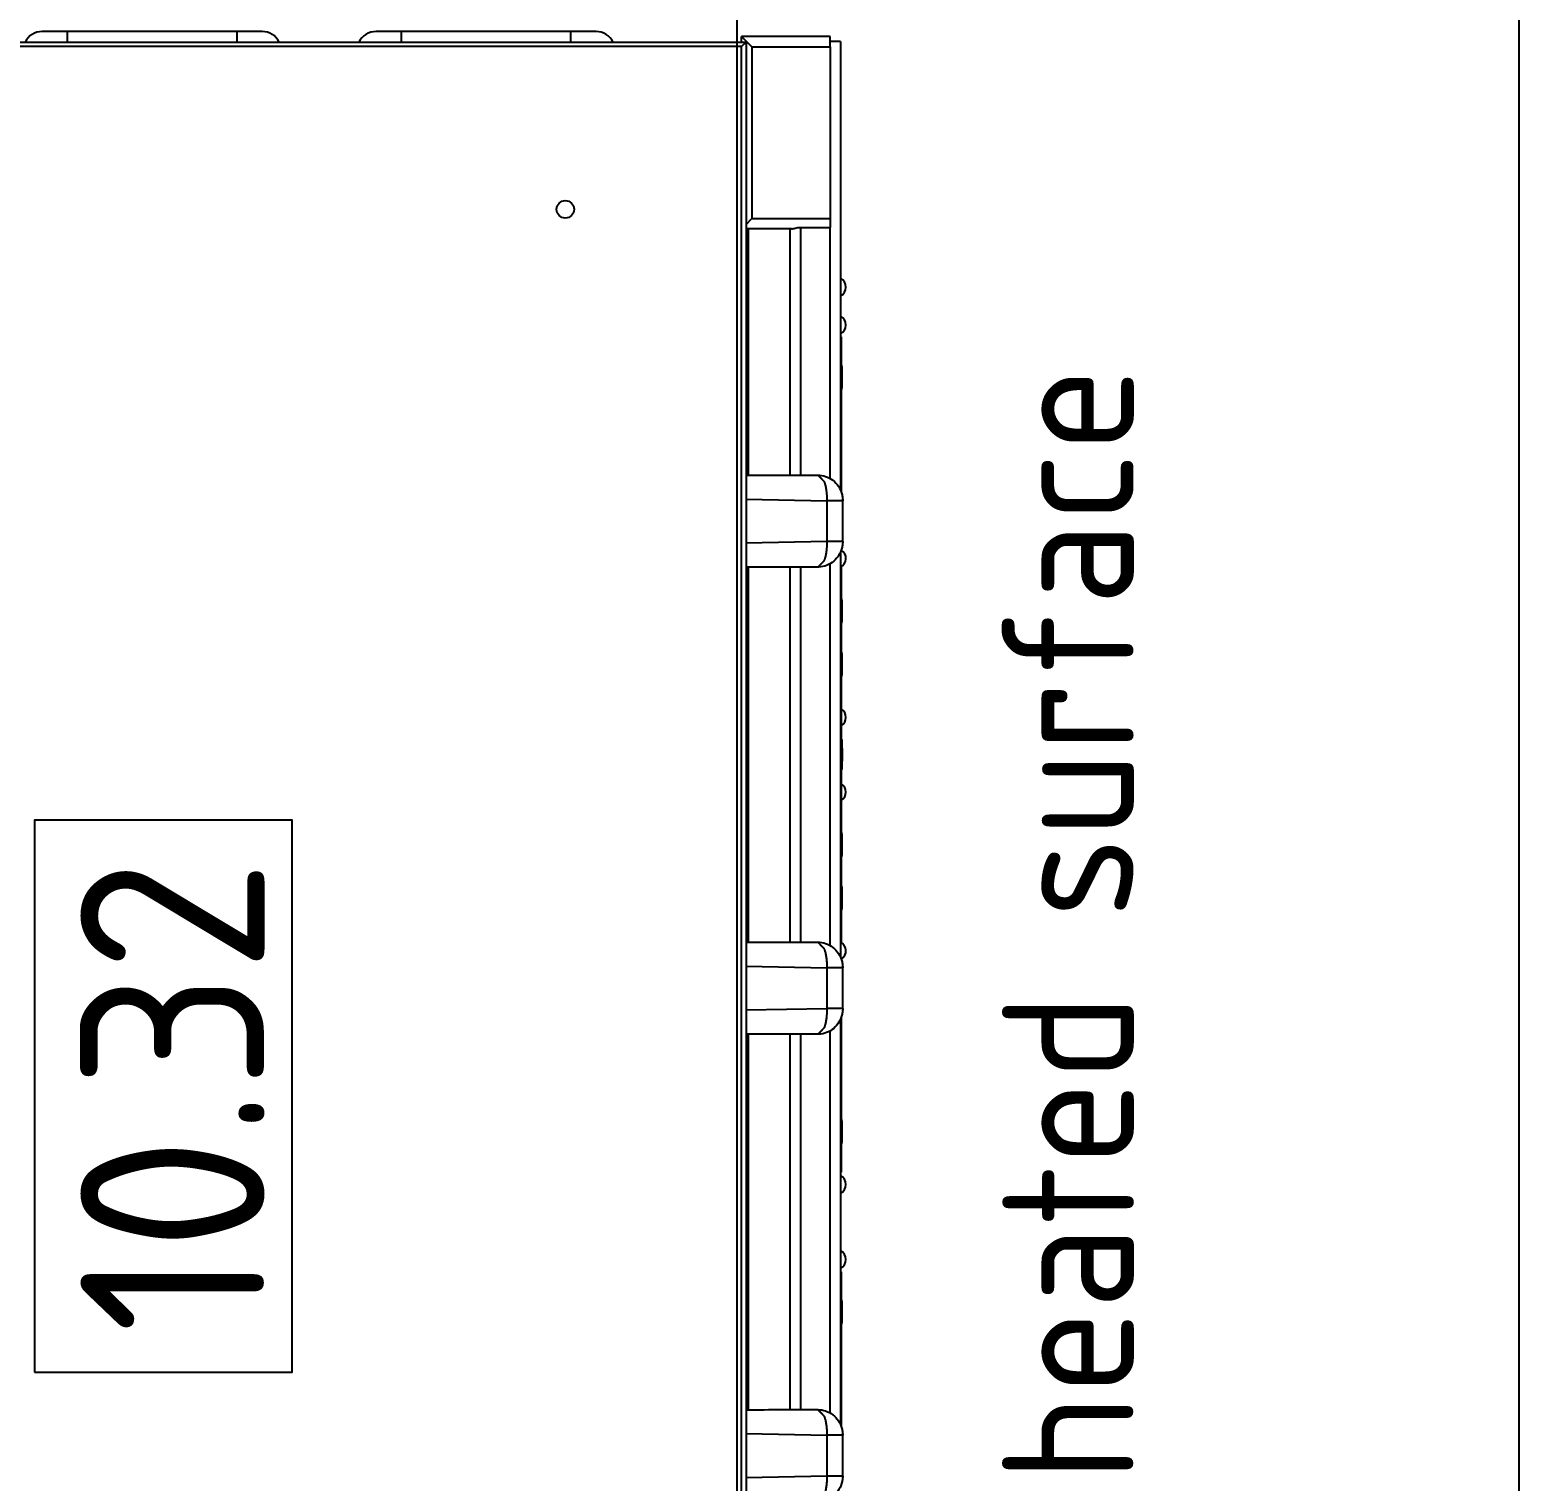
# Model space of a CAD drawing. Header units: inches. Extents: x 0 to 24647, y -6 to 17516.
# Drawn here: x 6069 to 6635, y 7710 to 8262 of the extents above; entities that cross this region are included whole.
import ezdxf
from ezdxf.enums import TextEntityAlignment as Align

# ---------------------------------------------------------------- set-up
doc = ezdxf.new("R2010")
doc.units = ezdxf.units.IN
doc.header["$MEASUREMENT"] = 0
for name, color, linetype in [('200', 7, 'Continuous'), ('210', 2, 'Continuous'), ('260G', 2, 'Continuous'), ('410P', 4, 'Continuous')]:
    doc.layers.add(name, color=color, linetype=linetype)
doc.styles.add('ISO8', font='isocp2.shx')

# ---------------------------------------------------------------- blocks, each defined once
blk = doc.blocks.new('POS-G-A')
at = {"layer": '410P'}
blk.add_lwpolyline([(-105, -49), (-105, 49), (105, 49), (105, -49)], close=True, dxfattribs=at)
at = {"layer": '410P', "color": 3, "style": 'ISO8'}
blk.add_attdef('POS', text='', height=70, dxfattribs=at).set_placement((0, 0), align=Align.MIDDLE_CENTER)
blk = doc.blocks.new('A$C3F0045C2')
at = {"layer": '260G'}
for p, q in [((839.24, 39.5), (839.24, 487.96)), ((840.94, 489.66), (840.94, 37.79)), ((845.01, 296.02), (845.01, 305.54)), ((845.01, 296.02), (840.94, 296.02)), ((845.01, 231.41), (845.01, 296.02)), ((840.94, 231.41), (845.01, 231.41)), ((845.01, 221.88), (845.01, 231.41)), ((840.97, 215.38), (840.97, 185.05)), ((845.01, 169.02), (845.01, 178.54)), ((845.01, 169.02), (840.94, 169.02)), ((845.01, 104.41), (845.01, 169.02)), ((840.94, 104.41), (845.01, 104.41)), ((845.01, 94.88), (845.01, 104.41)), ((840.97, 88.38), (840.97, 39.5)), ((840.94, 37.79), (2.13, 37.79)), ((3.84, 39.5), (839.24, 39.5)), ((295.51, 7.05), (294.91, 37.79)), ((311.67, 37.79), (311.07, 7.05)), ((463.59, 37.01), (320.78, 37.01)), ((473.31, 7.05), (472.71, 37.79)), ((489.47, 37.79), (488.87, 7.05)), ((641.26, 37.01), (498.58, 37.01)), ((650.98, 7.05), (650.38, 37.79)), ((667.14, 37.79), (666.54, 7.05)), ((769.92, 37.01), (676.26, 37.01)), ((769.92, 20.53), (769.92, 37.79)), ((771.63, 37.79), (773.81, 35.61)), ((773.81, 35.61), (773.81, 5.83)), ((839.19, 35.61), (773.81, 35.61)), ((843.08, 39.5), (839.19, 35.61)), ((839.19, 35.61), (839.19, 5.83)), ((840.94, 37.79), (839.24, 39.5)), ((840.94, 39.5), (843.08, 39.5)), ((843.08, 5.83), (843.08, 39.5)), ((320.8, 20.99), (463.57, 20.99)), ((463.57, 17.11), (320.8, 17.11)), ((498.6, 20.99), (641.25, 20.99)), ((641.24, 17.11), (498.6, 17.11)), ((676.27, 20.99), (769.92, 20.99)), ((770.51, 17.11), (676.28, 17.11)), ((770.51, 17.11), (770.51, 5.83)), ((295.54, 7.05), (295.51, 7.05)), ((311.07, 7.05), (295.54, 7.05)), ((319.52, 5.83), (464.88, 5.83)), ((473.34, 7.05), (473.31, 7.05)), ((488.87, 7.05), (473.34, 7.05)), ((497.32, 5.83), (642.55, 5.83)), ((651.01, 7.05), (650.98, 7.05)), ((666.54, 7.05), (651.01, 7.05)), ((674.99, 5.83), (770.51, 5.83)), ((773.81, 5.83), (770.51, 5.83)), ((839.19, 5.83), (773.81, 5.83)), ((839.19, 5.83), (843.08, 5.83)), ((841.17, 1.94), (841.17, 5.83)), ((295.54, 1.05), (311.07, 1.05)), ((366.9, 1.61), (314.37, 1.61)), ((469.21, 1.94), (315.19, 1.94)), ((351.09, 1.59), (351.09, 1.61)), ((351.19, 1.59), (351.09, 1.59)), ((351.19, 1.59), (351.19, 1.61)), ((357.15, 1.59), (351.19, 1.59)), ((362.03, 1.32), (353.77, 1.32)), ((357.15, 1.59), (357.15, 1.61)), ((358.22, 1.59), (357.15, 1.59)), ((358.22, 1.59), (358.22, 1.61)), ((364.6, 1.59), (358.22, 1.59)), ((364.6, 1.59), (364.6, 1.61)), ((364.7, 1.59), (364.6, 1.59)), ((364.7, 1.59), (364.7, 1.61)), ((366.9, 1.61), (366.9, 1.94)), ((373.25, 1.61), (366.9, 1.61)), ((373.25, 1.61), (373.25, 1.94)), ((411.12, 1.61), (411.12, 1.94)), ((417.47, 1.61), (411.12, 1.61)), ((417.47, 1.61), (417.47, 1.94)), ((470.03, 1.61), (417.47, 1.61)), ((419.67, 1.59), (419.67, 1.61)), ((420.31, 1.59), (419.67, 1.59)), ((420.31, 1.59), (420.31, 1.61)), ((422.21, 1.59), (420.31, 1.59)), ((422.21, 1.59), (422.21, 1.61)), ((422.43, 1.59), (422.21, 1.59)), ((430.61, 1.32), (422.35, 1.32)), ((422.43, 1.59), (422.84, 1.59)), ((422.85, 1.59), (422.84, 1.59)), ((422.85, 1.59), (422.85, 1.61)), ((423.48, 1.59), (422.85, 1.59)), ((423.48, 1.59), (423.48, 1.61)), ((429.47, 1.59), (423.48, 1.59)), ((429.47, 1.59), (429.47, 1.61)), ((430.11, 1.59), (429.47, 1.59)), ((430.11, 1.59), (430.11, 1.61)), ((430.11, 1.59), (430.52, 1.59)), ((430.11, 1.59), (430.11, 1.59)), ((430.74, 1.59), (430.52, 1.59)), ((430.74, 1.59), (430.74, 1.61)), ((432.65, 1.59), (430.74, 1.59)), ((432.65, 1.59), (432.65, 1.61)), ((433.28, 1.59), (432.65, 1.59)), ((433.28, 1.59), (433.28, 1.61)), ((473.34, 1.05), (488.87, 1.05)), ((492.19, 1.61), (492.17, 1.61)), ((646.88, 1.94), (492.99, 1.94)), ((500.02, 1.61), (498.51, 1.61)), ((500.02, 1.61), (500.02, 1.94)), ((506.37, 1.61), (500.02, 1.61)), ((506.37, 1.61), (506.37, 1.94)), ((633.6, 1.61), (506.37, 1.61)), ((508.57, 1.59), (508.57, 1.61)), ((509.21, 1.59), (508.57, 1.59)), ((509.21, 1.59), (509.21, 1.61)), ((511.11, 1.59), (509.21, 1.59)), ((511.11, 1.59), (511.11, 1.61)), ((511.33, 1.59), (511.11, 1.59)), ((519.51, 1.32), (511.25, 1.32)), ((511.33, 1.59), (511.74, 1.59)), ((511.75, 1.59), (511.74, 1.59)), ((511.75, 1.59), (511.75, 1.61)), ((512.38, 1.59), (511.75, 1.59)), ((512.38, 1.59), (512.38, 1.61)), ((518.37, 1.59), (512.38, 1.59)), ((518.37, 1.59), (518.37, 1.61)), ((519.01, 1.59), (518.37, 1.59)), ((519.01, 1.59), (519.01, 1.61)), ((519.01, 1.59), (519.42, 1.59)), ((519.01, 1.59), (519.01, 1.59)), ((519.64, 1.59), (519.42, 1.59)), ((519.64, 1.59), (519.64, 1.61)), ((521.55, 1.59), (519.64, 1.59)), ((521.55, 1.59), (521.55, 1.61)), ((522.18, 1.59), (521.55, 1.59)), ((522.18, 1.59), (522.18, 1.61)), ((528.89, 1.59), (528.89, 1.61)), ((528.99, 1.59), (528.89, 1.59)), ((528.99, 1.59), (528.99, 1.61)), ((534.95, 1.59), (528.99, 1.59)), ((539.83, 1.32), (531.57, 1.32)), ((534.95, 1.59), (534.95, 1.61)), ((536.02, 1.59), (534.95, 1.59)), ((536.02, 1.59), (536.02, 1.61)), ((542.4, 1.59), (536.02, 1.59)), ((542.4, 1.59), (542.4, 1.61)), ((542.5, 1.59), (542.4, 1.59)), ((542.5, 1.59), (542.5, 1.61)), ((564.23, 1.36), (564.23, 1.61)), ((575.75, 1.36), (564.23, 1.36)), ((567.42, 1.36), (567.42, 1.1)), ((567.42, 1.1), (568.84, 1.1)), ((568.84, 1.36), (568.84, 1.1)), ((568.84, 1.1), (571.13, 1.1)), ((571.13, 1.36), (571.13, 1.1)), ((571.13, 1.1), (572.27, 1.1)), ((572.27, 1.36), (572.27, 1.1)), ((575.75, 1.36), (575.75, 1.61)), ((597.47, 1.59), (597.47, 1.61)), ((598.11, 1.59), (597.47, 1.59)), ((598.11, 1.59), (598.11, 1.61)), ((600.01, 1.59), (598.11, 1.59)), ((600.01, 1.59), (600.01, 1.61)), ((600.23, 1.59), (600.01, 1.59)), ((608.41, 1.32), (600.15, 1.32)), ((600.23, 1.59), (600.64, 1.59)), ((600.65, 1.59), (600.64, 1.59)), ((600.65, 1.59), (600.65, 1.61)), ((601.28, 1.59), (600.65, 1.59)), ((601.28, 1.59), (601.28, 1.61)), ((607.27, 1.59), (601.28, 1.59)), ((607.27, 1.59), (607.27, 1.61)), ((607.91, 1.59), (607.27, 1.59)), ((607.91, 1.59), (607.91, 1.61)), ((607.91, 1.59), (608.32, 1.59)), ((607.91, 1.59), (607.91, 1.59)), ((608.54, 1.59), (608.32, 1.59)), ((608.54, 1.59), (608.54, 1.61)), ((610.45, 1.59), (608.54, 1.59)), ((610.45, 1.59), (610.45, 1.61)), ((611.08, 1.59), (610.45, 1.59)), ((611.08, 1.59), (611.08, 1.61)), ((617.79, 1.59), (617.79, 1.61)), ((617.89, 1.59), (617.79, 1.59)), ((617.89, 1.59), (617.89, 1.61)), ((623.85, 1.59), (617.89, 1.59)), ((628.73, 1.32), (620.47, 1.32)), ((623.85, 1.59), (623.85, 1.61)), ((624.92, 1.59), (623.85, 1.59)), ((624.92, 1.59), (624.92, 1.61)), ((631.3, 1.59), (624.92, 1.59)), ((631.3, 1.59), (631.3, 1.61)), ((631.4, 1.59), (631.3, 1.59)), ((631.4, 1.59), (631.4, 1.61)), ((633.6, 1.61), (633.6, 1.94)), ((639.95, 1.61), (633.6, 1.61)), ((639.95, 1.61), (639.95, 1.94)), ((641.42, 1.61), (639.95, 1.61)), ((651.01, 1.05), (666.54, 1.05)), ((722.5, 1.61), (669.85, 1.61)), ((841.17, 1.94), (670.66, 1.94)), ((706.69, 1.59), (706.69, 1.61)), ((706.79, 1.59), (706.69, 1.59)), ((706.79, 1.59), (706.79, 1.61)), ((712.75, 1.59), (706.79, 1.59)), ((717.63, 1.32), (709.37, 1.32)), ((712.75, 1.59), (712.75, 1.61)), ((713.82, 1.59), (712.75, 1.59)), ((713.82, 1.59), (713.82, 1.61)), ((720.2, 1.59), (713.82, 1.59)), ((720.2, 1.59), (720.2, 1.61)), ((720.3, 1.59), (720.2, 1.59)), ((720.3, 1.59), (720.3, 1.61)), ((722.5, 1.61), (722.5, 1.94)), ((728.85, 1.61), (722.5, 1.61)), ((728.85, 1.61), (728.85, 1.94))]:
    blk.add_line(p, q, dxfattribs=at)
blk.add_circle((777.37, 106.56), 3.33, dxfattribs=at)
for centre, radius, start, end in [((837.74, 305.54), 7.26, 0, 63.8604), ((837.74, 221.88), 7.26, 296.1396, 0), ((837.74, 178.54), 7.26, 0, 63.8604), ((837.74, 94.88), 7.26, 296.1396, 0), ((353.77, 2.21), 0.889, 224.4153, 270), ((362.03, 2.21), 0.889, 270, 315.5847), ((377.88, 3.51), 3.69, 205.2308, 334.7692), ((406.45, 3.51), 3.69, 205.2308, 334.7692), ((422.35, 2.21), 0.889, 224.4153, 270), ((430.61, 2.21), 0.889, 270, 315.5847), ((495.35, 3.51), 3.69, 210.9459, 334.7692), ((511.25, 2.21), 0.889, 224.4153, 270), ((519.51, 2.21), 0.889, 270, 315.5847), ((531.57, 2.21), 0.889, 224.4153, 270), ((539.83, 2.21), 0.889, 270, 315.5847), ((555.68, 3.51), 3.69, 211.0558, 328.9442), ((584.12, 3.51), 3.69, 211.0558, 328.9442), ((600.15, 2.21), 0.889, 224.4153, 270), ((608.41, 2.21), 0.889, 270, 315.5847), ((620.47, 2.21), 0.889, 224.4153, 270), ((628.73, 2.21), 0.889, 270, 315.5847), ((644.58, 3.51), 3.69, 205.2308, 328.7846), ((709.37, 2.21), 0.889, 224.4153, 270), ((717.63, 2.21), 0.889, 270, 315.5847), ((733.35, 3.51), 3.69, 205.2308, 334.7692), ((747.78, 3.51), 3.69, 205.2308, 334.7692)]:
    blk.add_arc(centre, radius, start, end, dxfattribs=at)
for points in [[(320.78, 37.79), (320.79, 28.71), (320.8, 19.63), (320.81, 10.56)], [(463.56, 10.56), (463.57, 19.63), (463.58, 28.71), (463.59, 37.79)], [(498.58, 37.79), (498.59, 28.71), (498.6, 19.63), (498.61, 10.56)], [(641.24, 10.56), (641.25, 19.63), (641.26, 28.71), (641.26, 37.79)], [(676.26, 37.79), (676.27, 28.71), (676.27, 19.63), (676.28, 10.56)], [(488.87, 1.05), (488.87, 1.05), (488.87, 1.05), (488.87, 1.05)], [(666.54, 1.05), (666.53, 1.05), (666.53, 1.05), (666.54, 1.05)], [(666.54, 1.05), (666.54, 1.05), (666.54, 1.05), (666.54, 1.05)], [(666.54, 1.05), (666.54, 1.05), (666.54, 1.05), (666.54, 1.05)], [(666.54, 1.05), (666.54, 1.05), (666.87, 1.05), (666.54, 1.05)]]:
    blk.add_open_spline(points, degree=3, dxfattribs=at)
for points, knots in [([(769.92, 20.53), (769.92, 20.52), (769.92, 20.51), (769.93, 20.34), (769.97, 20.13), (770.08, 19.63), (770.16, 19.35), (770.3, 18.79), (770.37, 18.47), (770.48, 17.79), (770.51, 17.44), (770.51, 17.11)], [1.0183876, 1.0183876, 1.0183876, 1.0183876, 1.0206278, 1.0206278, 1.0597471, 1.0597471, 1.0988664, 1.0988664, 1.1378036, 1.1378036, 1.1767407, 1.1767407, 1.1767407, 1.1767407]), ([(295.54, 1.05), (295.52, 1.05), (295.5, 1.05), (295.43, 1.05), (295.38, 1.05), (295.17, 1.05), (295.01, 1.06), (294.38, 1.1), (293.9, 1.17), (292.38, 1.5), (291.34, 1.91), (289.53, 3), (288.71, 3.69), (287.36, 5.27), (286.81, 6.19), (286.06, 8.11), (285.84, 9.15), (285.79, 10.28), (285.79, 10.38), (285.79, 10.48)], [0, 0, 0, 0, 0.0019505, 0.0019505, 0.0081923, 0.0081923, 0.0269223, 0.0269223, 0.083239, 0.083239, 0.2111073, 0.2111073, 0.3352165, 0.3352165, 0.4596007, 0.4596007, 0.5836228, 0.5836228, 0.595886, 0.595886, 0.595886, 0.595886]), ([(295.54, 1.05), (295.54, 1.05), (295.54, 1.05), (295.54, 1.05), (295.54, 1.05), (295.54, 1.05), (295.54, 1.05), (295.54, 1.05), (295.54, 1.05), (295.54, 1.05), (295.54, 1.05), (295.54, 1.05), (295.54, 1.05), (295.54, 1.05), (295.54, 1.05), (295.54, 1.05), (295.54, 1.05), (295.54, 1.05), (295.54, 1.05), (295.54, 1.05), (295.54, 1.05), (295.54, 1.05), (295.54, 1.05), (295.54, 1.05), (295.54, 1.05), (295.54, 1.05), (295.54, 1.05), (295.54, 1.05), (295.54, 1.05), (295.54, 1.05), (295.54, 1.05), (295.54, 1.05), (295.54, 1.05), (295.54, 1.05), (295.54, 1.05), (295.54, 1.05), (295.54, 1.05), (295.54, 1.05), (295.54, 1.05), (295.54, 1.05), (295.54, 1.05), (295.54, 1.05), (295.54, 1.05), (295.54, 1.05), (295.54, 1.05), (295.54, 1.05), (295.54, 1.05), (295.54, 1.05), (295.54, 1.05), (295.54, 1.05), (295.54, 1.05), (295.54, 1.05), (295.54, 1.05), (295.54, 1.05), (295.54, 1.05), (295.54, 1.05), (295.54, 1.05), (295.54, 1.05), (295.54, 1.05), (295.54, 1.06), (295.54, 1.07), (295.54, 1.09), (295.54, 1.12), (295.54, 1.17), (295.54, 1.22), (295.54, 1.28), (295.54, 1.36), (295.54, 1.43), (295.54, 1.52), (295.54, 1.63), (295.54, 1.73), (295.54, 1.85), (295.54, 1.98), (295.54, 2.25), (295.54, 2.57), (295.54, 2.94), (295.54, 3.31), (295.54, 3.72), (295.54, 4.17), (295.54, 4.61), (295.54, 5.08), (295.54, 5.57), (295.54, 6.06), (295.54, 6.55), (295.54, 7.05)], [0.6010583, 0.6010583, 0.6010583, 0.6010583, 0.6015599, 0.6015599, 0.6015599, 0.6054601, 0.6054601, 0.6054601, 0.6093743, 0.6093743, 0.6093743, 0.6171652, 0.6171652, 0.6171652, 0.6249591, 0.6249591, 0.6249591, 0.6327562, 0.6327562, 0.6327562, 0.6405564, 0.6405564, 0.6405564, 0.6561653, 0.6561653, 0.6561653, 0.6874107, 0.6874107, 0.6874107, 0.7343218, 0.7343218, 0.7343218, 0.7499633, 0.7499633, 0.7499633, 0.7656042, 0.7656042, 0.7656042, 0.7734238, 0.7734238, 0.7734238, 0.7812426, 0.7812426, 0.7812426, 0.7890603, 0.7890603, 0.7890603, 0.7929694, 0.7929694, 0.7929694, 0.7968844, 0.7968844, 0.7968844, 0.8007809, 0.8007809, 0.8007809, 0.8046792, 0.8046792, 0.8046792, 0.8124971, 0.8124971, 0.8124971, 0.8281288, 0.8281288, 0.8281288, 0.8437583, 0.8437583, 0.8437583, 0.8593859, 0.8593859, 0.8593859, 0.8750119, 0.8750119, 0.8750119, 0.9062604, 0.9062604, 0.9062604, 0.9375063, 0.9375063, 0.9375063, 0.968752, 0.968752, 0.968752, 1, 1, 1, 1]), ([(320.81, 10.56), (320.81, 9.53), (320.64, 8.5), (319.97, 6.56), (319.47, 5.63), (318.2, 3.99), (317.41, 3.27), (315.67, 2.11), (314.69, 1.67), (313.17, 1.26), (312.66, 1.16), (311.87, 1.08), (311.61, 1.06), (311.32, 1.05), (311.29, 1.05), (311.25, 1.05), (311.23, 1.05), (311.2, 1.05), (311.18, 1.05), (311.16, 1.05), (311.14, 1.05), (311.12, 1.05), (311.12, 1.05), (311.11, 1.05), (311.1, 1.05), (311.09, 1.05), (311.09, 1.05), (311.08, 1.05), (311.08, 1.05), (311.08, 1.05), (311.07, 1.05), (311.07, 1.05), (311.07, 1.05), (311.07, 1.05), (311.07, 1.05), (311.07, 1.05), (311.07, 1.05), (311.07, 1.05), (311.07, 1.05), (311.07, 1.05), (311.07, 1.05), (311.07, 1.05), (311.07, 1.05), (311.07, 1.05), (311.07, 1.05), (311.07, 1.05)], [0, 0, 0, 0, 0.1231541, 0.1231541, 0.2467397, 0.2467397, 0.370686, 0.370686, 0.4952004, 0.4952004, 0.5566238, 0.5566238, 0.5880495, 0.5880495, 0.5909934, 0.5909934, 0.5932013, 0.5932013, 0.5948572, 0.5948572, 0.5963771, 0.5963771, 0.5971371, 0.5971371, 0.597897, 0.597897, 0.598277, 0.598277, 0.598467, 0.598467, 0.5986569, 0.5986569, 0.5987519, 0.5987519, 0.5988469, 0.5988469, 0.5988944, 0.5988944, 0.5989182, 0.5989182, 0.5989419, 0.5989419, 0.5989657, 0.5989657, 0.5989741, 0.5989741, 0.5989741, 0.5989741]), ([(311.07, 1.05), (311.07, 1.05), (311.07, 1.05), (311.07, 1.05), (311.07, 1.05), (311.07, 1.05), (311.07, 1.05), (311.07, 1.05), (311.07, 1.05), (311.07, 1.05), (311.07, 1.07), (311.07, 1.16), (311.07, 1.34), (311.07, 1.61), (311.07, 2.09), (311.07, 2.89), (311.07, 4.14), (311.07, 5.56), (311.07, 6.55), (311.07, 7.05)], [0.7596795, 0.7596795, 0.7596795, 0.7596795, 0.765625, 0.7734375, 0.78125, 0.7890625, 0.7929688, 0.796875, 0.8007812, 0.8046875, 0.8125, 0.828125, 0.84375, 0.859375, 0.875, 0.90625, 0.9375, 0.96875, 1, 1, 1, 1]), ([(473.34, 1.05), (473.32, 1.05), (473.3, 1.05), (473.23, 1.05), (473.18, 1.05), (472.97, 1.05), (472.81, 1.06), (472.18, 1.1), (471.7, 1.17), (470.18, 1.5), (469.14, 1.91), (467.33, 3), (466.51, 3.69), (465.16, 5.27), (464.61, 6.19), (463.86, 8.11), (463.64, 9.15), (463.59, 10.28), (463.59, 10.38), (463.59, 10.48)], [0, 0, 0, 0, 0.0019505, 0.0019505, 0.0081923, 0.0081923, 0.0269223, 0.0269223, 0.083239, 0.083239, 0.2111073, 0.2111073, 0.3352165, 0.3352165, 0.4596007, 0.4596007, 0.5836228, 0.5836228, 0.595886, 0.595886, 0.595886, 0.595886]), ([(473.34, 1.05), (473.34, 1.05), (473.34, 1.05), (473.34, 1.05), (473.34, 1.05), (473.34, 1.05), (473.34, 1.05), (473.34, 1.05), (473.34, 1.05), (473.34, 1.05), (473.34, 1.05), (473.34, 1.05), (473.34, 1.05), (473.34, 1.05), (473.34, 1.05), (473.34, 1.05), (473.34, 1.05), (473.34, 1.05), (473.34, 1.05), (473.34, 1.05), (473.34, 1.05), (473.34, 1.05), (473.34, 1.05), (473.34, 1.05), (473.34, 1.05), (473.34, 1.05), (473.34, 1.05), (473.34, 1.05), (473.34, 1.05), (473.34, 1.05), (473.34, 1.05), (473.34, 1.05), (473.34, 1.05), (473.34, 1.05), (473.34, 1.05), (473.34, 1.05), (473.34, 1.05), (473.34, 1.05), (473.34, 1.05), (473.34, 1.05), (473.34, 1.05), (473.34, 1.05), (473.34, 1.05), (473.34, 1.05), (473.34, 1.05), (473.34, 1.05), (473.34, 1.05), (473.34, 1.05), (473.34, 1.05), (473.34, 1.05), (473.34, 1.05), (473.34, 1.05), (473.34, 1.05), (473.34, 1.05), (473.34, 1.05), (473.34, 1.05), (473.34, 1.05), (473.34, 1.05), (473.34, 1.05), (473.34, 1.06), (473.34, 1.07), (473.34, 1.09), (473.34, 1.12), (473.34, 1.17), (473.34, 1.22), (473.34, 1.28), (473.34, 1.36), (473.34, 1.43), (473.34, 1.52), (473.34, 1.63), (473.34, 1.73), (473.34, 1.85), (473.34, 1.98), (473.34, 2.25), (473.34, 2.57), (473.34, 2.94), (473.34, 3.31), (473.34, 3.72), (473.34, 4.17), (473.34, 4.61), (473.34, 5.08), (473.34, 5.57), (473.34, 6.06), (473.34, 6.55), (473.34, 7.05)], [0.6010583, 0.6010583, 0.6010583, 0.6010583, 0.6015599, 0.6015599, 0.6015599, 0.6054601, 0.6054601, 0.6054601, 0.6093743, 0.6093743, 0.6093743, 0.6171652, 0.6171652, 0.6171652, 0.6249591, 0.6249591, 0.6249591, 0.6327562, 0.6327562, 0.6327562, 0.6405564, 0.6405564, 0.6405564, 0.6561653, 0.6561653, 0.6561653, 0.6874107, 0.6874107, 0.6874107, 0.7343218, 0.7343218, 0.7343218, 0.7499633, 0.7499633, 0.7499633, 0.7656042, 0.7656042, 0.7656042, 0.7734238, 0.7734238, 0.7734238, 0.7812426, 0.7812426, 0.7812426, 0.7890603, 0.7890603, 0.7890603, 0.7929694, 0.7929694, 0.7929694, 0.7968844, 0.7968844, 0.7968844, 0.8007809, 0.8007809, 0.8007809, 0.8046792, 0.8046792, 0.8046792, 0.8124971, 0.8124971, 0.8124971, 0.8281288, 0.8281288, 0.8281288, 0.8437583, 0.8437583, 0.8437583, 0.8593859, 0.8593859, 0.8593859, 0.8750119, 0.8750119, 0.8750119, 0.9062604, 0.9062604, 0.9062604, 0.9375063, 0.9375063, 0.9375063, 0.968752, 0.968752, 0.968752, 1, 1, 1, 1]), ([(498.61, 10.56), (498.61, 9.53), (498.44, 8.5), (497.77, 6.56), (497.27, 5.63), (496, 3.99), (495.21, 3.27), (493.47, 2.11), (492.49, 1.67), (490.97, 1.26), (490.46, 1.16), (489.67, 1.08), (489.41, 1.06), (489.12, 1.05), (489.09, 1.05), (489.05, 1.05), (489.03, 1.05), (489, 1.05), (488.98, 1.05), (488.96, 1.05), (488.94, 1.05), (488.92, 1.05), (488.92, 1.05), (488.91, 1.05), (488.9, 1.05), (488.89, 1.05), (488.89, 1.05), (488.88, 1.05), (488.88, 1.05), (488.88, 1.05), (488.87, 1.05), (488.87, 1.05), (488.87, 1.05), (488.87, 1.05), (488.87, 1.05), (488.87, 1.05), (488.87, 1.05), (488.87, 1.05), (488.87, 1.05), (488.87, 1.05), (488.87, 1.05), (488.87, 1.05), (488.87, 1.05), (488.87, 1.05)], [0, 0, 0, 0, 0.1231541, 0.1231541, 0.2467397, 0.2467397, 0.370686, 0.370686, 0.4952004, 0.4952004, 0.5566238, 0.5566238, 0.5880495, 0.5880495, 0.5909934, 0.5909934, 0.5932013, 0.5932013, 0.5948572, 0.5948572, 0.5963771, 0.5963771, 0.5971371, 0.5971371, 0.597897, 0.597897, 0.598277, 0.598277, 0.598467, 0.598467, 0.5986569, 0.5986569, 0.5987519, 0.5987519, 0.5988469, 0.5988469, 0.5988944, 0.5988944, 0.5989182, 0.5989182, 0.5989419, 0.5989419, 0.5989657, 0.5989657, 0.5989657, 0.5989657]), ([(488.87, 1.05), (488.87, 1.05), (488.87, 1.05), (488.87, 1.05), (488.87, 1.05), (488.87, 1.05), (488.87, 1.05), (488.87, 1.05), (488.87, 1.05), (488.87, 1.05), (488.87, 1.07), (488.87, 1.16), (488.87, 1.34), (488.87, 1.61), (488.87, 2.09), (488.87, 2.89), (488.87, 4.14), (488.87, 5.56), (488.87, 6.55), (488.87, 7.05)], [0.7596795, 0.7596795, 0.7596795, 0.7596795, 0.765625, 0.7734375, 0.78125, 0.7890625, 0.7929688, 0.796875, 0.8007812, 0.8046875, 0.8125, 0.828125, 0.84375, 0.859375, 0.875, 0.90625, 0.9375, 0.96875, 1, 1, 1, 1]), ([(651.01, 1.05), (650.99, 1.05), (650.98, 1.05), (650.91, 1.05), (650.85, 1.05), (650.64, 1.05), (650.48, 1.06), (649.85, 1.1), (649.37, 1.17), (647.85, 1.5), (646.82, 1.91), (645, 3), (644.18, 3.69), (642.84, 5.27), (642.29, 6.19), (641.53, 8.11), (641.31, 9.15), (641.27, 10.28), (641.26, 10.38), (641.26, 10.48)], [0, 0, 0, 0, 0.0019505, 0.0019505, 0.0081923, 0.0081923, 0.0269223, 0.0269223, 0.083239, 0.083239, 0.2111073, 0.2111073, 0.3352165, 0.3352165, 0.4596007, 0.4596007, 0.5836228, 0.5836228, 0.595886, 0.595886, 0.595886, 0.595886]), ([(651.01, 1.05), (651.01, 1.05), (651.01, 1.05), (651.01, 1.05), (651.01, 1.05), (651.01, 1.05), (651.01, 1.05), (651.01, 1.05), (651.01, 1.05), (651.01, 1.05), (651.01, 1.05), (651.01, 1.05), (651.01, 1.05), (651.01, 1.05), (651.01, 1.05), (651.01, 1.05), (651.01, 1.05), (651.01, 1.05), (651.01, 1.05), (651.01, 1.05), (651.01, 1.05), (651.01, 1.05), (651.01, 1.05), (651.01, 1.05), (651.01, 1.05), (651.01, 1.05), (651.01, 1.05), (651.01, 1.05), (651.01, 1.05), (651.01, 1.05), (651.01, 1.05), (651.01, 1.05), (651.01, 1.05), (651.01, 1.05), (651.01, 1.05), (651.01, 1.05), (651.01, 1.05), (651.01, 1.05), (651.01, 1.05), (651.01, 1.05), (651.01, 1.05), (651.01, 1.05), (651.01, 1.05), (651.01, 1.05), (651.01, 1.05), (651.01, 1.05), (651.01, 1.05), (651.01, 1.05), (651.01, 1.05), (651.01, 1.05), (651.01, 1.05), (651.01, 1.05), (651.01, 1.05), (651.01, 1.05), (651.01, 1.05), (651.01, 1.05), (651.01, 1.05), (651.01, 1.05), (651.01, 1.05), (651.01, 1.06), (651.01, 1.07), (651.01, 1.09), (651.01, 1.12), (651.01, 1.17), (651.01, 1.22), (651.01, 1.28), (651.01, 1.36), (651.01, 1.43), (651.01, 1.52), (651.01, 1.63), (651.01, 1.73), (651.01, 1.85), (651.01, 1.98), (651.01, 2.25), (651.01, 2.57), (651.01, 2.94), (651.01, 3.31), (651.01, 3.72), (651.01, 4.17), (651.01, 4.61), (651.01, 5.08), (651.01, 5.57), (651.01, 6.06), (651.01, 6.55), (651.01, 7.05)], [0.6010583, 0.6010583, 0.6010583, 0.6010583, 0.6015599, 0.6015599, 0.6015599, 0.6054601, 0.6054601, 0.6054601, 0.6093743, 0.6093743, 0.6093743, 0.6171652, 0.6171652, 0.6171652, 0.6249591, 0.6249591, 0.6249591, 0.6327562, 0.6327562, 0.6327562, 0.6405564, 0.6405564, 0.6405564, 0.6561653, 0.6561653, 0.6561653, 0.6874107, 0.6874107, 0.6874107, 0.7343218, 0.7343218, 0.7343218, 0.7499633, 0.7499633, 0.7499633, 0.7656042, 0.7656042, 0.7656042, 0.7734238, 0.7734238, 0.7734238, 0.7812426, 0.7812426, 0.7812426, 0.7890603, 0.7890603, 0.7890603, 0.7929694, 0.7929694, 0.7929694, 0.7968844, 0.7968844, 0.7968844, 0.8007809, 0.8007809, 0.8007809, 0.8046792, 0.8046792, 0.8046792, 0.8124971, 0.8124971, 0.8124971, 0.8281288, 0.8281288, 0.8281288, 0.8437583, 0.8437583, 0.8437583, 0.8593859, 0.8593859, 0.8593859, 0.8750119, 0.8750119, 0.8750119, 0.9062604, 0.9062604, 0.9062604, 0.9375063, 0.9375063, 0.9375063, 0.968752, 0.968752, 0.968752, 1, 1, 1, 1]), ([(676.28, 10.56), (676.28, 9.53), (676.11, 8.5), (675.44, 6.56), (674.94, 5.63), (673.67, 3.99), (672.89, 3.27), (671.14, 2.11), (670.16, 1.67), (668.64, 1.26), (668.13, 1.16), (667.35, 1.08), (667.08, 1.06), (666.79, 1.05), (666.77, 1.05), (666.72, 1.05), (666.7, 1.05), (666.67, 1.05), (666.66, 1.05), (666.63, 1.05), (666.62, 1.05), (666.6, 1.05), (666.59, 1.05), (666.58, 1.05), (666.57, 1.05), (666.56, 1.05), (666.56, 1.05), (666.55, 1.05), (666.55, 1.05), (666.55, 1.05), (666.55, 1.05), (666.55, 1.05), (666.54, 1.05), (666.54, 1.05), (666.54, 1.05), (666.54, 1.05), (666.54, 1.05), (666.54, 1.05), (666.54, 1.05), (666.54, 1.05), (666.54, 1.05), (666.54, 1.05), (666.54, 1.05), (666.54, 1.05), (666.54, 1.05), (666.54, 1.05)], [0, 0, 0, 0, 0.1231541, 0.1231541, 0.2467397, 0.2467397, 0.370686, 0.370686, 0.4952004, 0.4952004, 0.5566238, 0.5566238, 0.5880495, 0.5880495, 0.5909934, 0.5909934, 0.5932013, 0.5932013, 0.5948572, 0.5948572, 0.5963771, 0.5963771, 0.5971371, 0.5971371, 0.597897, 0.597897, 0.598277, 0.598277, 0.598467, 0.598467, 0.5986569, 0.5986569, 0.5987519, 0.5987519, 0.5988469, 0.5988469, 0.5988944, 0.5988944, 0.5989182, 0.5989182, 0.5989419, 0.5989419, 0.5989657, 0.5989657, 0.5989741, 0.5989741, 0.5989741, 0.5989741]), ([(666.54, 1.05), (666.54, 1.05), (666.54, 1.05), (666.54, 1.05), (666.54, 1.05), (666.54, 1.05), (666.54, 1.05), (666.54, 1.05), (666.54, 1.05), (666.54, 1.05), (666.54, 1.07), (666.54, 1.16), (666.54, 1.34), (666.54, 1.61), (666.54, 2.09), (666.54, 2.89), (666.54, 4.14), (666.54, 5.56), (666.54, 6.55), (666.54, 7.05)], [0.7596795, 0.7596795, 0.7596795, 0.7596795, 0.765625, 0.7734375, 0.78125, 0.7890625, 0.7929688, 0.796875, 0.8007812, 0.8046875, 0.8125, 0.828125, 0.84375, 0.859375, 0.875, 0.90625, 0.9375, 0.96875, 1, 1, 1, 1]), ([(311.07, 1.05), (311.07, 1.05), (311.07, 1.05), (311.07, 1.05), (311.07, 1.05), (311.07, 1.05), (311.07, 1.05)], [0.60105627, 0.60105627, 0.60105627, 0.60105627, 0.6015625, 0.60546875, 0.609375, 0.61234713, 0.61234713, 0.61234713, 0.61234713]), ([(311.07, 1.05), (311.07, 1.05), (311.07, 1.05), (311.07, 1.05), (311.07, 1.05)], [0.620160254, 0.620160254, 0.620160254, 0.620160254, 0.625, 0.627981402, 0.627981402, 0.627981402, 0.627981402]), ([(488.87, 1.05), (488.87, 1.05), (488.87, 1.05), (488.87, 1.05), (488.87, 1.05), (488.87, 1.05), (488.87, 1.05)], [0.60105627, 0.60105627, 0.60105627, 0.60105627, 0.6015625, 0.60546875, 0.609375, 0.61234713, 0.61234713, 0.61234713, 0.61234713]), ([(488.87, 1.05), (488.87, 1.05), (488.87, 1.05), (488.87, 1.05), (488.87, 1.05)], [0.620160254, 0.620160254, 0.620160254, 0.620160254, 0.625, 0.627981402, 0.627981402, 0.627981402, 0.627981402]), ([(666.54, 1.05), (666.54, 1.05), (666.54, 1.05), (666.54, 1.05), (666.54, 1.05), (666.54, 1.05), (666.54, 1.05)], [0.60105627, 0.60105627, 0.60105627, 0.60105627, 0.6015625, 0.60546875, 0.609375, 0.61234713, 0.61234713, 0.61234713, 0.61234713]), ([(666.54, 1.05), (666.54, 1.05), (666.54, 1.05), (666.54, 1.05), (666.54, 1.05)], [0.620160254, 0.620160254, 0.620160254, 0.620160254, 0.625, 0.627981402, 0.627981402, 0.627981402, 0.627981402])]:
    blk.add_open_spline(points, degree=3, knots=knots, dxfattribs=at)
for points, weights, knots in [([(295.51, 7.05), (291.94, 7.05), (288.89, 7.58), (287.86, 8.46), (287.79, 8.54), (287.15, 9.16), (286.48, 9.8), (285.85, 10.42), (285.8, 10.46), (285.78, 10.5), (285.76, 10.54), (285.76, 10.56)], [1, 0.865934035224, 0.858877931815, 0.992943896591, 1, 1, 1, 1, 0.966666666667, 0.89708542879, 0.8355510862, 0.804410460987], [0, 0, 0, 0, 0.19, 0.2, 0.2, 0.21, 0.392, 0.4, 0.4, 0.41, 0.421973, 0.421973, 0.421973, 0.421973]), ([(320.81, 10.56), (320.81, 10.53), (320.8, 10.49), (320.77, 10.46), (320.72, 10.41), (320.08, 9.79), (319.41, 9.14), (318.78, 8.53), (318.71, 8.46), (317.68, 7.58), (314.63, 7.05), (311.07, 7.05)], [0.804410460987, 0.8407528847, 0.903019661373, 0.973333333333, 1, 1, 1, 1, 0.992943896591, 0.858877931815, 0.865934035224, 1], [0.578027, 0.578027, 0.578027, 0.578027, 0.592, 0.6, 0.6, 0.61, 0.792, 0.8, 0.8, 0.81, 1, 1, 1, 1]), ([(473.31, 7.05), (469.74, 7.05), (466.69, 7.58), (465.66, 8.46), (465.59, 8.54), (464.95, 9.16), (464.28, 9.8), (463.65, 10.42), (463.6, 10.46), (463.58, 10.5), (463.56, 10.54), (463.56, 10.56)], [1, 0.865934035224, 0.858877931815, 0.992943896591, 1, 1, 1, 1, 0.966666666667, 0.89708542879, 0.8355510862, 0.804410460987], [0, 0, 0, 0, 0.19, 0.2, 0.2, 0.21, 0.392, 0.4, 0.4, 0.41, 0.421973, 0.421973, 0.421973, 0.421973]), ([(498.61, 10.56), (498.61, 10.53), (498.6, 10.49), (498.57, 10.46), (498.52, 10.41), (497.88, 9.79), (497.21, 9.14), (496.58, 8.53), (496.51, 8.46), (495.48, 7.58), (492.43, 7.05), (488.87, 7.05)], [0.804410460987, 0.840752884701, 0.903019661373, 0.973333333333, 1, 1, 1, 1, 0.992943896591, 0.858877931815, 0.865934035224, 1], [0.578027, 0.578027, 0.578027, 0.578027, 0.592, 0.6, 0.6, 0.61, 0.792, 0.8, 0.8, 0.81, 1, 1, 1, 1]), ([(650.98, 7.05), (647.42, 7.05), (644.36, 7.58), (643.34, 8.46), (643.26, 8.54), (642.62, 9.16), (641.95, 9.8), (641.32, 10.42), (641.28, 10.46), (641.25, 10.5), (641.24, 10.54), (641.24, 10.56)], [1, 0.865934035224, 0.858877931815, 0.992943896591, 1, 1, 1, 1, 0.966666666667, 0.89708542879, 0.8355510862, 0.804410460987], [0, 0, 0, 0, 0.19, 0.2, 0.2, 0.21, 0.392, 0.4, 0.4, 0.41, 0.421973, 0.421973, 0.421973, 0.421973]), ([(676.28, 10.56), (676.28, 10.53), (676.27, 10.49), (676.24, 10.46), (676.19, 10.41), (675.55, 9.79), (674.89, 9.14), (674.25, 8.53), (674.19, 8.46), (673.16, 7.58), (670.1, 7.05), (666.54, 7.05)], [0.804410460987, 0.840752884701, 0.903019661373, 0.973333333333, 1, 1, 1, 1, 0.992943896591, 0.858877931815, 0.865934035224, 1], [0.578027, 0.578027, 0.578027, 0.578027, 0.592, 0.6, 0.6, 0.61, 0.792, 0.8, 0.8, 0.81, 1, 1, 1, 1])]:
    blk.add_rational_spline(points, weights, degree=3, knots=knots, dxfattribs=at)
at = {"layer": '410P'}
ref = blk.add_blockref('POS-G-A', (440, 259.46), dxfattribs=dict(at, xscale=-1, rotation=180))
ref.add_attrib('POS', '10.32', dxfattribs={"color": 3, "height": 70, "style": 'ISO8'}).set_placement((440, 255.98), align=Align.MIDDLE_CENTER)
blk = doc.blocks.new('A$C35FD54A4')
at = {"layer": '200'}
for points in [[(2084, 0), (2084, 1040), (0, 1040), (0, 0)], [(0, 297.5), (2084, 297.5), (2084, 742.5), (0, 742.5)]]:
    blk.add_lwpolyline(points, close=True, dxfattribs=at)
at = {"layer": '260G'}
blk.add_blockref('A$C3F0045C2', (310.65, 256.27), dxfattribs=at)
at = {"layer": '210', "color": 4, "style": 'ISO8'}
blk.add_text('heated surface', height=50, dxfattribs=at).set_placement((603.91, 146.58))
blk = doc.blocks.new('A$C2F2B7757')
at = {"layer": '200'}
blk.add_blockref('A$C35FD54A4', (0, 0), dxfattribs=at)

msp = doc.modelspace()

# ---------------------------------------------------------------- block references
at = {"layer": '200', "extrusion": (0, 0, -1), "xscale": -1, "zscale": -1, "rotation": 270}
msp.add_blockref('A$C2F2B7757', (-6635.2, 7105.5), dxfattribs=at)

doc.saveas('drawing.dxf')
